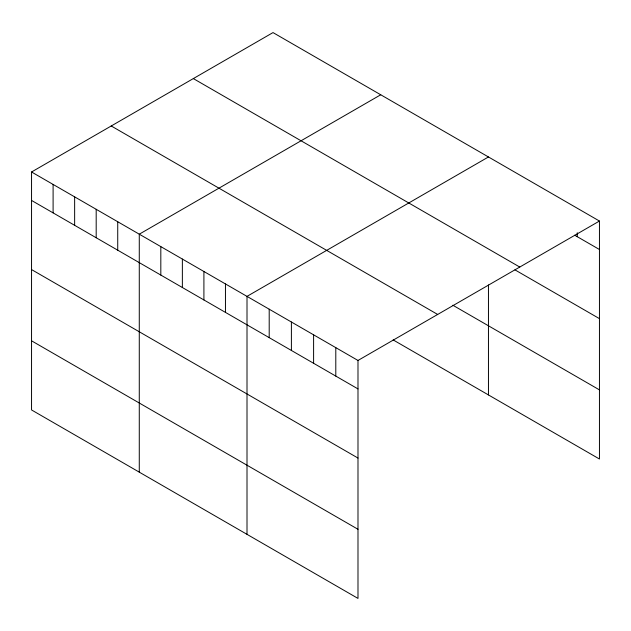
<?xml version="1.0" encoding="UTF-8"?>
<svg xmlns="http://www.w3.org/2000/svg" width="631" height="631" viewBox="0 0 631 631"><rect width="100%" height="100%" fill="white"/><g stroke="black" fill="none" stroke-linecap="round" stroke-linejoin="round"><path stroke-width="0.95" d="M31.55 171.987L357.99 360.459L357.99 598.417L31.55 409.953L31.55 171.987L273.01 32.583L599.45 221.047L599.45 459.013L393.16 339.92M380.738 94.776L139.277 234.18L139.277 472.146M488.457 156.969L247.005 296.373L247.005 534.339M357.99 360.459L599.45 221.047M574.691 235.213L599.45 249.505M193.331 78.583L519.77 267.055M514.928 269.847L599.45 318.639M452.829 305.223L599.45 389.879M111.23 125.979L437.669 314.451M31.55 200.437L357.99 388.909M31.55 269.579L357.99 458.051M31.55 340.811L357.99 529.283M577.255 232.76L577.255 236.688M488.457 284.96L488.457 394.935M335.795 347.642L335.795 376.092M313.599 334.824L313.599 363.275M291.396 322.007L291.396 350.457M269.2 309.19L269.2 337.648M225.456 283.934L225.456 312.392M203.908 271.496L203.908 299.954M182.367 259.057L182.367 287.515M160.818 246.618L160.818 275.077M117.729 221.741L117.729 250.191M96.188 209.303L96.188 237.753M74.639 196.864L74.639 225.314M53.099 184.426L53.099 212.876"/></g></svg>
